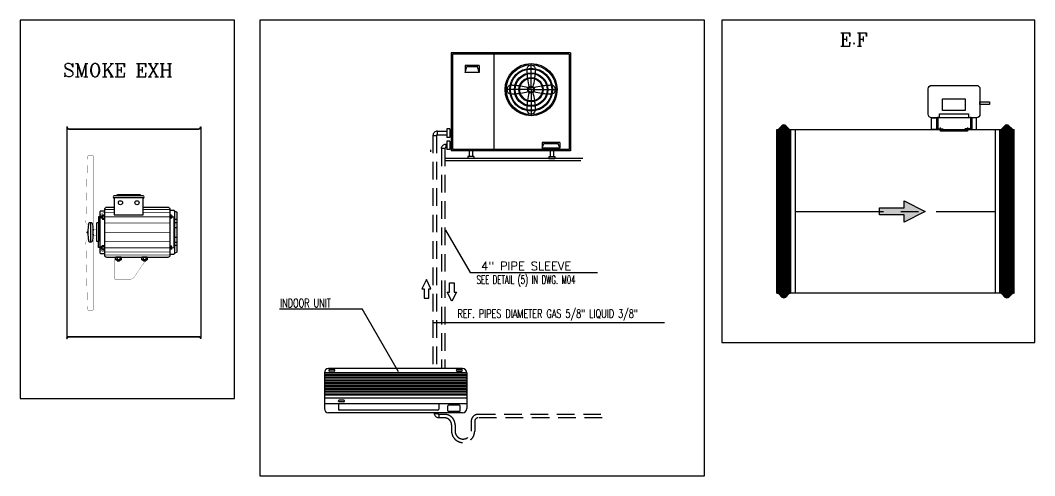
# Model space of a CAD drawing. Extents: x 462150 to 593348, y 35809 to 85242.
# Drawn here: x 472471 to 479676, y 61261 to 64498 of the extents above; entities that cross this region are included whole.
import ezdxf

# ---------------------------------------------------------------- set-up
doc = ezdxf.new("R2010")
doc.units = 0
doc.header["$LTSCALE"] = 500
doc.header["$MEASUREMENT"] = 0
doc.linetypes.add('CENTER', pattern=[2, 1.25, -0.25, 0.25, -0.25])
doc.linetypes.add('HIDDEN', pattern=[0.375, 0.25, -0.125])
for name, color, linetype in [('44', 7, 'Continuous'), ('5', 7, 'Continuous'), ('55', 7, 'Continuous'), ('AC-EQUIPMENT', 230, 'Continuous'), ('ARROW', 2, 'Continuous'), ('DIM', 2, 'Continuous'), ('EQY', 2, 'Continuous'), ('M-S', 70, 'Continuous'), ('M_ARR', 2, 'Continuous'), ('M_EXH-DUCT', 6, 'Continuous'), ('M_FLX', 2, 'Continuous'), ('MDRAIN', 3, 'Continuous'), ('PL-W-TEXT', 7, 'Continuous'), ('Text', 50, 'Continuous'), ('text-', 7, 'Continuous')]:
    doc.layers.add(name, color=color, linetype=linetype)
doc.styles.add('FF-LOOP', font='romanc.shx', dxfattribs={"height": 2})
doc.styles.add('MAGD', font='romans.shx', dxfattribs={"height": 105})

# ---------------------------------------------------------------- blocks, each defined once
blk = doc.blocks.new('Hex Nut - 10 mm side')
at = {"color": 0, "linetype": 'Continuous'}
for p, q in [((-9.2, -6.8), (-9.2, 6.8)), ((-0.7, 9.1), (-8.5, 9.1)), ((-0.7, 4.5), (-8.5, 4.5)), ((0, -6.8), (0, 6.8)), ((-0.7, -4.5), (-8.5, -4.5)), ((-0.7, -9.1), (-8.5, -9.1))]:
    blk.add_line(p, q, dxfattribs=at)
for centre, radius, start, end in [((-5, 6.8), 4.19, 147.1328, 212.8672), ((6.6, 0), 15.7, 163.2214, 196.7786), ((-4.2, 6.8), 4.19, 327.1328, 32.8672), ((-15.7, 0), 15.7, 343.2214, 16.7787), ((-5, -6.8), 4.19, 147.1328, 212.8672), ((-4.2, -6.8), 4.19, 327.1328, 32.8672)]:
    blk.add_arc(centre, radius, start, end, dxfattribs=at)
blk = doc.blocks.new('Hex Nut ½ in. -side')
for p, q in [((0, -0.32), (0, 0.32)), ((0.03, 0.22), (0.42, 0.22)), ((0.45, 0.32), (0.45, -0.32)), ((0.03, -0.22), (0.42, -0.22))]:
    blk.add_line(p, q)
for points in [[(0.03, 0.43), (0.42, 0.43)], [(0.42, -0.43), (0.03, -0.43)]]:
    blk.add_lwpolyline(points)
for centre, radius, start, end in [((0.21, 0.32), 0.21, 149.0201, 210.9799), ((0.8, 0), 0.796, 164.2217, 195.7782), ((0.24, 0.32), 0.21, 329.0201, 30.9799), ((-0.35, 0), 0.796, 344.2218, 15.7782), ((0.21, -0.32), 0.21, 149.0201, 210.9799), ((0.24, -0.32), 0.21, 329.0201, 30.9799)]:
    blk.add_arc(centre, radius, start, end)
blk = doc.blocks.new('ARR00A')
at = {"layer": 'M_ARR'}
blk.add_lwpolyline([(-7, 0.88), (-7, -0.88), (-3.5, -0.88), (-3.5, -1.75), (0, 0), (-3.5, 1.75), (-3.5, 0.88)], close=True, dxfattribs=at)
blk = doc.blocks.new('SPLIT')
at = {"layer": 'EQY'}
for p, q in [((842.1, 315.1), (-169.9, 315.1)), ((812.1, 345.1), (-139.9, 345.1)), ((-138.7, 332.3), (-138.7, 333.1)), ((-99.6, 338.1), (-133.7, 338.1)), ((-99.6, 327.3), (-133.7, 327.3)), ((-94.6, 332.3), (-94.6, 333.1)), ((766.8, 332.3), (766.8, 333.1)), ((771.8, 338.1), (806, 338.1)), ((771.8, 327.3), (806, 327.3)), ((811, 332.3), (811, 333.1)), ((842.1, 135.1), (-169.9, 135.1)), ((842.1, 95.1), (-169.9, 95.1)), ((-70.4, 113.7), (-70.4, 114.5)), ((-31.2, 119.5), (-65.4, 119.5)), ((-31.2, 108.7), (-65.4, 108.7)), ((-26.2, 113.7), (-26.2, 114.5)), ((706.3, 44.9), (706.3, 79.7)), ((788.9, 84.7), (711.3, 84.7)), ((793.9, 44.9), (793.9, 79.7)), ((812.1, 30.1), (-139.9, 30.1)), ((637.1, 50.1), (-64.9, 50.1)), ((788.9, 39.9), (711.3, 39.9))]:
    blk.add_line(p, q, dxfattribs=at)
at = {"layer": 'EQY', "ltscale": 100}
for p, q in [((-169.9, 315.1), (-169.9, 60.1)), ((842.1, 315.1), (842.1, 60.1)), ((-69.9, 95.1), (-69.9, 55.1)), ((642.1, 95.1), (642.1, 55.1))]:
    blk.add_line(p, q, dxfattribs=at)
at = {"layer": 'EQY', "color": 11}
for p, q in [((837.3, 303.4), (-165.1, 303.4)), ((837.3, 295.9), (-165.1, 295.9)), ((837.3, 283.4), (-165.1, 283.4)), ((837.3, 275.9), (-165.1, 275.9)), ((837.3, 263.4), (-165.1, 263.4)), ((837.3, 255.9), (-165.1, 255.9)), ((837.3, 243.4), (-165.1, 243.4)), ((837.3, 235.9), (-165.1, 235.9)), ((837.3, 223.4), (-165.1, 223.4)), ((837.3, 215.9), (-165.1, 215.9)), ((837.3, 203.4), (-165.1, 203.4)), ((837.3, 195.9), (-165.1, 195.9)), ((837.3, 183.4), (-165.1, 183.4)), ((837.3, 175.9), (-165.1, 175.9)), ((837.3, 163.4), (-165.1, 163.4)), ((837.3, 155.9), (-165.1, 155.9))]:
    blk.add_line(p, q, dxfattribs=at)
at = {"layer": 'EQY'}
for centre, radius, start, end in [((-139.9, 315.1), 30, 90, 180), ((-133.7, 333.1), 5, 90, 180), ((-133.7, 332.3), 5, 180, 270), ((-99.6, 333.1), 5, 360, 90), ((-99.6, 332.3), 5, 270, 360), ((771.8, 333.1), 5, 90, 180), ((771.8, 332.3), 5, 180, 270), ((806, 333.1), 5, 360, 90), ((806, 332.3), 5, 270, 360), ((-65.4, 114.5), 5, 90, 180), ((-65.4, 113.7), 5, 180, 270), ((-31.2, 114.5), 5, 360, 90), ((-31.2, 113.7), 5, 270, 360), ((711.3, 79.7), 5, 90, 180), ((788.9, 79.7), 5, 360, 90), ((-139.9, 60.1), 30, 180, 270), ((711.3, 44.9), 5, 180, 270), ((788.9, 44.9), 5, 270, 360)]:
    blk.add_arc(centre, radius, start, end, dxfattribs=at)
at = {"layer": 'EQY', "color": 11, "ltscale": 100}
for centre, start, end in [((-165.1, 299.6), 90, 270), ((837.3, 299.6), 270, 90), ((-165.1, 279.6), 90, 270), ((-165.1, 259.6), 90, 270), ((-165.1, 239.6), 90, 270), ((-165.1, 219.6), 90, 270), ((837.3, 279.6), 270, 90), ((837.3, 259.6), 270, 90), ((837.3, 239.6), 270, 90), ((837.3, 219.6), 270, 90), ((-165.1, 199.6), 90, 270), ((-165.1, 179.6), 90, 270), ((-165.1, 159.6), 90, 270), ((837.3, 199.6), 270, 90), ((837.3, 179.6), 270, 90), ((837.3, 159.6), 270, 90)]:
    blk.add_arc(centre, 3.75, start, end, dxfattribs=at)
at = {"layer": 'EQY', "ltscale": 100}
for centre, radius, start, end in [((812.1, 315.1), 30, 0, 90), ((-64.9, 55.1), 5, 180, 270), ((637.1, 55.1), 5, 270, 0), ((812.1, 60.1), 30, 270, 0)]:
    blk.add_arc(centre, radius, start, end, dxfattribs=at)
blk = doc.blocks.new('ARR00B')
at = {"layer": 'M_ARR'}
blk.add_hatch(color=256, dxfattribs=at).paths.add_polyline_path([(0, 0), (-3, 1.49), (-3, 0.49), (-6.48, 0.49), (-6.48, -0.51), (-3, -0.51), (-3, -1.51)])
blk.add_lwpolyline([(-6.48, 0.49), (-3, 0.49), (-3, 1.49), (0, 0), (-3, -1.51), (-3, -0.51), (-6.48, -0.51), (-6.48, 0.51)], dxfattribs=at)

msp = doc.modelspace()

# ---------------------------------------------------------------- hatches: boundary and pattern name
at = {"layer": 'M_EXH-DUCT'}
h = msp.add_hatch(dxfattribs=at)
h.set_pattern_fill('ANSI37', color=9, scale=50, style=0)
h.set_pattern_definition([(135, (544477.796, 204335.8434), (4.41941738, 4.41941738), []), (45, (544477.796, 204335.8434), (4.41941738, -4.41941738), [])])
h.paths.add_polyline_path([(477843.6, 62558.5, -0.200098), (477857.8, 62552.6), (477879.4, 62530.8, 0.200098), (477893.6, 62524.9), (477893.6, 63754.1, 0.200098), (477879.4, 63748.2), (477857.8, 63726.4, -0.200098), (477843.6, 63720.5)])
h = msp.add_hatch(dxfattribs=at)
h.set_pattern_fill('ANSI37', color=9, scale=50, style=0)
h.set_pattern_definition([(45, (411309.375, 204335.8434), (-4.41941738, 4.41941738), []), (135, (411309.375, 204335.8434), (-4.41941738, -4.41941738), [])])
h.paths.add_polyline_path([(477943.6, 63720.5, -0.200098), (477929.4, 63726.4), (477907.8, 63748.2, 0.200098), (477893.6, 63754.1), (477893.6, 62524.9, 0.200098), (477907.8, 62530.8), (477929.4, 62552.6, -0.200098), (477943.6, 62558.5)])
h = msp.add_hatch(dxfattribs=at)
h.set_pattern_fill('ANSI37', color=9, scale=50, style=0)
h.set_pattern_definition([(135, (546062.796, 204335.8434), (4.41941738, 4.41941738), []), (45, (546062.796, 204335.8434), (4.41941738, -4.41941738), [])])
h.paths.add_polyline_path([(479428.6, 63720.5, 0.200098), (479442.8, 63726.4), (479464.4, 63748.2, -0.200098), (479478.6, 63754.1), (479478.6, 62524.9, -0.200098), (479464.4, 62530.8), (479442.8, 62552.6, 0.200098), (479428.6, 62558.5)])
h = msp.add_hatch(dxfattribs=at)
h.set_pattern_fill('ANSI37', color=9, scale=50, style=0)
h.set_pattern_definition([(45, (412894.375, 204335.8434), (-4.41941738, 4.41941738), []), (135, (412894.375, 204335.8434), (-4.41941738, -4.41941738), [])])
h.paths.add_polyline_path([(479528.6, 63720.5, -0.200098), (479514.4, 63726.4), (479492.8, 63748.2, 0.200098), (479478.6, 63754.1), (479478.6, 62524.9, 0.200098), (479492.8, 62530.8), (479514.4, 62552.6, -0.200098), (479528.6, 62558.5)])

# ---------------------------------------------------------------- linework, layer by layer
for points in [[(472470.8, 61810.5), (473993.2, 61810.5), (473993.2, 64498.1), (472470.8, 64498.1)], [(474172.4, 61260.6), (477329.5, 61260.6), (477329.5, 64498.1), (474172.4, 64498.1)], [(477452.3, 62208.8), (479675.5, 62208.8), (479675.5, 64498.1), (477452.3, 64498.1)]]:
    msp.add_lwpolyline(points, close=True)
at = {"color": 2, "ltscale": 100}
msp.add_lwpolyline([(475411.8, 61703.2), (475436.8, 61703.2, 0.414214), (475443.1, 61696.9), (475443.1, 61671.9, -0.414214), (475411.8, 61703.2)], format="xyb", close=True, dxfattribs=at)
at = {"layer": '5', "color": 4, "linetype": 'Continuous'}
for p, q in [((475433.1, 63709.8), (475499.9, 63709.8)), ((475433.1, 63684.8), (475499.9, 63684.8))]:
    msp.add_line(p, q, dxfattribs=at)
at = {"layer": '5', "color": 4, "linetype": 'HIDDEN'}
for p, q in [((475401.8, 63678.5), (475401.8, 62022.7)), ((475426.8, 63678.5), (475426.8, 62022.7))]:
    msp.add_line(p, q, dxfattribs=at)
at = {"layer": '5', "color": 5, "linetype": 'HIDDEN'}
for p, q in [((475461.9, 63586.7), (475461.9, 62022.7)), ((475486.9, 63586.7), (475486.9, 62022.7))]:
    msp.add_line(p, q, dxfattribs=at)
at = {"layer": '5', "color": 5, "linetype": 'Continuous'}
for p, q in [((475493.1, 63617.9), (475499.9, 63617.9)), ((475493.1, 63592.9), (475499.9, 63592.9))]:
    msp.add_line(p, q, dxfattribs=at)
at = {"layer": '5', "color": 4, "ltscale": 100}
msp.add_lwpolyline([(475401.8, 63678.5), (475426.8, 63678.5, -0.414214), (475433.1, 63684.8), (475433.1, 63709.8, 0.414214), (475401.8, 63678.5)], format="xyb", close=True, dxfattribs=at)
at = {"layer": '5', "color": 5, "ltscale": 100}
msp.add_lwpolyline([(475493.1, 63617.9), (475493.1, 63592.9, 0.414214), (475486.9, 63586.7), (475461.9, 63586.7, -0.414214), (475493.1, 63617.9)], format="xyb", close=True, dxfattribs=at)
at = {"layer": '55', "linetype": 'Continuous'}
msp.add_line((475384.6, 63576.8), (475384.6, 63561.8), dxfattribs=at)
at = {"layer": '55', "color": 7, "linetype": 'Continuous'}
for p, q in [((476465.8, 63515), (475486.9, 63515)), ((476450.8, 63500), (475486.9, 63500))]:
    msp.add_line(p, q, dxfattribs=at)
at = {"layer": 'AC-EQUIPMENT'}
for p, q in [((472800.4, 63739.9), (472800.4, 62234.9)), ((472802.8, 63739.9), (472800.4, 63739.9)), ((473750.9, 63739.9), (473753.4, 63739.9)), ((473753.4, 63739.9), (473753.4, 62234.9)), ((473343.8, 63249.5), (473138, 63249.5)), ((473343.8, 63234.8), (473138, 63234.8)), ((473138, 63234.8), (473138, 63115)), ((473154.3, 63249.5), (473154.3, 63251)), ((473321.7, 63256.9), (473160.2, 63256.9)), ((473327.5, 63249.5), (473327.5, 63251)), ((473343.8, 63115), (473343.8, 63234.8)), ((473068.4, 63152.7), (473068.4, 62829.3)), ((473138, 63167.4), (473083.1, 63167.4)), ((473138, 63115), (473343.8, 63115)), ((473521, 63167.4), (473343.8, 63167.4)), ((473535.7, 62829.3), (473535.7, 63152.7)), ((473565.1, 63142.1), (473582.5, 63132.9)), ((473582.5, 63132.9), (473565.1, 63142.1)), ((473582.5, 63132.9), (473582.5, 62849.1)), ((472955.5, 63051.9), (472950.7, 63004)), ((472969, 63058.6), (472969, 62923.4)), ((472982.5, 63051.9), (472987.3, 63004)), ((473015.2, 62924.9), (473015.2, 63057.2)), ((473025.3, 63057.2), (473025.3, 62924.9)), ((473567.8, 63083.6), (473579.8, 63083.6)), ((473567.8, 63060.1), (473579.8, 63060.1)), ((472950.7, 62978), (472955.5, 62930.1)), ((472987.3, 62978), (472982.5, 62930.1)), ((472986.7, 63010.5), (472986.7, 63010.6)), ((472986.7, 62971.4), (472986.7, 62971.5)), ((473567.8, 63024.8), (473579.8, 63024.8)), ((473567.8, 62957.2), (473579.8, 62957.2)), ((473567.8, 62921.9), (473579.8, 62921.9)), ((473567.8, 62898.4), (473579.8, 62898.4)), ((473582.5, 62849.1), (473565.1, 62839.9)), ((473083.1, 62814.6), (473521, 62814.6)), ((472800.4, 62234.9), (472802.8, 62234.9)), ((473753.4, 62234.9), (473750.9, 62234.9))]:
    msp.add_line(p, q, dxfattribs=at)
for points in [[(472800.4, 63739.9, 0.400344), (472815.4, 63724.1), (473738.4, 63724.1, 0.400344), (473753.4, 63739.9)], [(472802.8, 63739.9, 0.399111), (472815.4, 63726.6), (473738.3, 63726.6, 0.399111), (473750.9, 63739.9)], [(473068.4, 63140.6), (473041.1, 63140.6, 0.414214), (473035.2, 63134.7), (473035.2, 62847.3, 0.414214), (473041.1, 62841.4), (473068.4, 62841.4)], [(473535.7, 63148), (473559.2, 63148, -0.414214), (473565.1, 63142.1), (473565.1, 62839.9, -0.414214), (473559.2, 62834), (473535.7, 62834)], [(473052.5, 63092.3), (473049, 63092.3, -0.414214), (473046, 63095.2), (473046, 63105.1, -0.414214), (473049, 63108), (473052.5, 63108)], [(473052.5, 62889.8), (473049, 62889.8, 0.414214), (473046, 62886.8), (473046, 62876.9, 0.414214), (473049, 62874), (473052.5, 62874)], [(473158.3, 62794.9), (473158.3, 62791.3, 0.414214), (473161.2, 62788.4), (473174.4, 62788.4, 0.414214), (473177.3, 62791.3), (473177.3, 62794.9)], [(473343.9, 62794.9), (473343.9, 62791.3, 0.414214), (473346.8, 62788.4), (473360, 62788.4, 0.414214), (473362.9, 62791.3), (473362.9, 62794.9)], [(472800.4, 62234.9, -0.400344), (472815.4, 62250.6), (473738.4, 62250.6, -0.400344), (473753.4, 62234.9)], [(472802.8, 62234.9, -0.399111), (472815.4, 62248.1), (473738.3, 62248.1, -0.399111), (473750.9, 62234.9)]]:
    msp.add_lwpolyline(points, format="xyb", dxfattribs=at)
for points, const_width in [([(472954.7, 63043.2), (472954.1, 63043.4, -0.380786), (472936.6, 63062.4), (472948, 63530.7, -0.400328), (472954.5, 63536.9), (472984.1, 63536.9, -0.387399), (472990.6, 63531), (472990.6, 63054.3, -0.189032), (472986.2, 63045.7), (472983.5, 63042.2)], 1.31), ([(473068.4, 63130.7), (473068.4, 63130.7, 0.414214), (473039, 63101.3), (473039, 62880.8, 0.414214), (473068.4, 62851.4), (473068.4, 62851.4)], 2.94), ([(472987.6, 62971.5, 0.049876), (472987.6, 63010.5)], 0.98), ([(472954.7, 62938.9), (472954.1, 62938.7, 0.380786), (472936.6, 62919.6), (472948, 62443.6, 0.400328), (472954.5, 62437.4), (472984.1, 62437.4, 0.387399), (472990.6, 62443.3), (472990.6, 62927.7, 0.189032), (472986.2, 62936.4), (472983.5, 62939.8)], 1.31), ([(473138, 62814.6), (473138, 62664.1, 0.414214), (473143.9, 62658.2), (473254.2, 62658.2, 0.274883), (473280.1, 62673.6), (473359.1, 62788.4)], 1.47)]:
    msp.add_lwpolyline(points, format="xyb", dxfattribs=dict(at, const_width=const_width))
for points, const_width in [([(473138, 63152.7), (473068.4, 63152.7)], 5.88), ([(473138, 63130.7), (473068.4, 63130.7)], 5.88), ([(473535.7, 63152.7), (473343.8, 63152.7)], 5.88), ([(473535.7, 63130.7), (473343.8, 63130.7)], 5.88), ([(473535.7, 63101.3), (473068.4, 63101.3)], 5.88), ([(473535.7, 63057.2), (473068.4, 63057.2)], 5.88), ([(473546.3, 63101.3), (473559.6, 63101.3), (473559.6, 62880.8), (473546.3, 62880.8)], 5.88), ([(473015.2, 63010.6), (472986.7, 63010.6)], 1.96), ([(473015.2, 62971.4), (472986.7, 62971.4)], 1.96), ([(473068.4, 62991), (473535.7, 62991)], 5.88), ([(473068.4, 62924.9), (473535.7, 62924.9)], 5.88), ([(473068.4, 62880.8), (473535.7, 62880.8)], 5.88), ([(473068.4, 62851.4), (473535.7, 62851.4)], 5.88), ([(473068.4, 62829.3), (473535.7, 62829.3)], 5.88)]:
    msp.add_lwpolyline(points, dxfattribs=dict(at, const_width=const_width))
for points in [[(473035.2, 63100.1), (473025.3, 63100.1), (473025.3, 63057.2), (473015.2, 63057.2)], [(473035.2, 62881.9), (473025.3, 62881.9), (473025.3, 62924.9), (473015.2, 62924.9)]]:
    msp.add_lwpolyline(points, dxfattribs=at)
for centre in [(473182.1, 63201.1), (473299.7, 63201.1)]:
    msp.add_circle(centre, 14.7, dxfattribs=at)
for centre, radius, start, end in [((473138, 63242.2), 7.35, 90, 270), ((473160.2, 63251), 5.88, 90, 180), ((473321.7, 63251), 5.88, 0, 90), ((473343.8, 63242.2), 7.35, 270, 90), ((473083.1, 63152.7), 14.7, 90, 180), ((473521, 63152.7), 14.7, 0, 90), ((472962, 63051.3), 6.53, 102.34414, 174.28941), ((472969, 63019.3), 39.3, 77.65586, 102.34414), ((472976, 63051.3), 6.53, 5.71059, 77.65586), ((473080.8, 62991), 130.7, 174.28941, 185.71059), ((472791.7, 62991), 196, 354.28941, 5.71059), ((472791.7, 62991), 196, 354.28941, 5.71059), ((472962, 62930.7), 6.53, 185.71059, 257.65586), ((472969, 62962.7), 39.3, 257.65586, 282.34414), ((472976, 62930.7), 6.53, 282.34414, 354.28941), ((473083.1, 62829.3), 14.7, 180, 270), ((473521, 62829.3), 14.7, 270, 0)]:
    msp.add_arc(centre, radius, start, end, dxfattribs=at)
at = {"layer": 'DIM', "ltscale": 100}
for p, q in [((475629.9, 64126.2), (475642, 64170.5)), ((475642, 64170.5), (475717.9, 64170.5)), ((475729.9, 64126.2), (475717.9, 64170.5)), ((476098.8, 64005), (476098.8, 64190.1)), ((476098.8, 64005), (475913.7, 64005)), ((476098.8, 64005), (476098.8, 63819.9)), ((476098.8, 64005), (476283.9, 64005)), ((476176.6, 63589), (476188.7, 63622.4)), ((476188.7, 63622.4), (476290.5, 63622.4)), ((476302.6, 63589), (476290.5, 63622.4))]:
    msp.add_line(p, q, dxfattribs=at)
for radius in [185.1, 176.9, 152.1, 146.6, 119.1, 113.6, 86.1, 80.6, 24.7, 19.2]:
    msp.add_circle((476098.8, 64005), radius, dxfattribs=at)
for centre, radius, start, end in [((476098.8, 64147), 30.9, 177.50865, 181.74425), ((476565.5, 64154.1), 497.6, 180.81801, 183.89059), ((476098.8, 64147), 30.9, 13.34703, 166.65297), ((475632.1, 64154.1), 497.6, 356.10941, 359.18199), ((476098.8, 64147), 30.9, 358.25575, 2.49135), ((476565.5, 64154.1), 497.6, 184.5347, 187.75211), ((476565.5, 64154.1), 497.6, 188.39536, 194.99409), ((475632.1, 64154.1), 497.6, 345.00591, 351.60464), ((475632.1, 64154.1), 497.6, 352.24789, 355.4653), ((475956.8, 64005), 30.9, 103.34703, 256.65297), ((475956.8, 64005), 30.9, 88.25575, 92.49135), ((475949.7, 63538.3), 497.6, 86.10941, 89.18199), ((475949.7, 63538.3), 497.6, 82.24789, 85.4653), ((475949.7, 64471.7), 497.6, 274.5347, 277.75211), ((475949.7, 63538.3), 497.6, 75.00591, 81.60464), ((475949.7, 64471.7), 497.6, 278.39536, 284.99409), ((476565.5, 63855.9), 497.6, 165.00591, 171.60464), ((475632.1, 63855.9), 497.6, 8.39536, 14.99409), ((476247.9, 63538.3), 497.6, 98.39536, 104.99409), ((476247.9, 64471.7), 497.6, 255.00591, 261.60464), ((476247.9, 63538.3), 497.6, 94.5347, 97.75211), ((476247.9, 64471.7), 497.6, 262.24789, 265.4653), ((476247.9, 63538.3), 497.6, 90.81801, 93.89059), ((476240.8, 64005), 30.9, 87.50865, 91.74425), ((476240.8, 64005), 30.9, 283.34703, 76.65297), ((475956.8, 64005), 30.9, 267.50865, 271.74425), ((475949.7, 64471.7), 497.6, 270.81801, 273.89059), ((476565.5, 63855.9), 497.6, 172.24789, 175.4653), ((475632.1, 63855.9), 497.6, 4.5347, 7.75211), ((476247.9, 64471.7), 497.6, 266.10941, 269.18199), ((476240.8, 64005), 30.9, 268.25575, 272.49135), ((476565.5, 63855.9), 497.6, 176.10941, 179.18199), ((476098.8, 63863), 30.9, 178.25575, 182.49135), ((476098.8, 63863), 30.9, 193.34703, 346.65297), ((475632.1, 63855.9), 497.6, 0.81801, 3.89059), ((476098.8, 63863), 30.9, 357.50865, 1.74425)]:
    msp.add_arc(centre, radius, start, end, dxfattribs=at)
at = {"layer": 'EQY'}
for p, q in [((476379.7, 64267.1), (475530.7, 64267.1)), ((475530.7, 64267.1), (475530.7, 63569.1)), ((475833.2, 64267.1), (475833.2, 63569.1)), ((476379.7, 64267.1), (476379.7, 63569.1)), ((476369.7, 64257.1), (475540.7, 64257.1)), ((475540.7, 64257.1), (475540.7, 63579.1)), ((476369.7, 64257.1), (476369.7, 63579.1)), ((475629.9, 64176.2), (475629.9, 64126.2)), ((475729.9, 64176.2), (475629.9, 64176.2)), ((475729.9, 64126.2), (475629.9, 64126.2)), ((475729.9, 64176.2), (475729.9, 64126.2)), ((475499.9, 63725.6), (475499.9, 63666)), ((475521.8, 63725.6), (475499.9, 63725.6)), ((475521.8, 63725.6), (475521.8, 63666)), ((475530.7, 63715.4), (475521.8, 63715.4)), ((475521.8, 63666), (475499.9, 63666)), ((475521.8, 63638.4), (475499.9, 63638.4)), ((475499.9, 63638.4), (475499.9, 63578.8)), ((475530.7, 63676.2), (475521.8, 63676.2)), ((475521.8, 63638.4), (475521.8, 63578.8)), ((475530.7, 63628.1), (475521.8, 63628.1)), ((476176.6, 63628.1), (476176.6, 63589)), ((476302.6, 63628.1), (476176.6, 63628.1)), ((476302.6, 63628.1), (476302.6, 63589)), ((475521.8, 63578.8), (475499.9, 63578.8)), ((475530.7, 63589), (475521.8, 63589)), ((476379.7, 63569.1), (475530.7, 63569.1)), ((476369.7, 63579.1), (475540.7, 63579.1)), ((475659.8, 63569.1), (475659.8, 63528.9)), ((475681.9, 63569.1), (475681.9, 63528.9)), ((476302.6, 63589), (476176.6, 63589)), ((476235, 63569.1), (476235, 63528.9)), ((476257.1, 63569.1), (476257.1, 63528.9)), ((475649.6, 63528.9), (475649.6, 63515)), ((475692.1, 63528.9), (475649.6, 63528.9)), ((475692.1, 63515), (475649.6, 63515)), ((475692.1, 63528.9), (475692.1, 63515)), ((476224.8, 63528.9), (476267.3, 63528.9)), ((476224.8, 63528.9), (476224.8, 63515)), ((476224.8, 63515), (476267.3, 63515)), ((476267.3, 63528.9), (476267.3, 63515))]:
    msp.add_line(p, q, dxfattribs=at)
at = {"layer": 'M-S'}
for p, q in [((478987.3, 63810.6), (478987.3, 63727.1)), ((479218.7, 63810.6), (479218.7, 63727.1)), ((477975.7, 62558.5), (477975.7, 63720.5)), ((478987.3, 63727.1), (479026.2, 63727.1)), ((479006.7, 63710.6), (479006.7, 63735.8)), ((479198.2, 63710.6), (479006.7, 63710.6)), ((479218.7, 63727.1), (479179.8, 63727.1)), ((479198.2, 63736.8), (479198.2, 63710.6)), ((479396.4, 62558.5), (479396.4, 63720.5))]:
    msp.add_line(p, q, dxfattribs=at)
at = {"layer": 'M-S', "color": 2, "linetype": 'CENTER'}
msp.add_line((477975.7, 63139.5), (479396.4, 63139.5), dxfattribs=at)
at = {"layer": 'M-S'}
msp.add_lwpolyline([(479262.3, 63805.3), (478943.7, 63805.3, -0.414214), (478919.4, 63829.6), (478919.4, 64011.2, -0.414214), (478943.7, 64035.5), (479262.3, 64035.5, -0.414214), (479286.6, 64011.2), (479286.6, 63829.6, -0.414214)], format="xyb", close=True, dxfattribs=at)
for points in [[(479181.4, 63855.7), (479019.9, 63855.7), (479019.9, 63940.1), (479181.4, 63940.1)], [(479286.6, 63917.2), (479355.4, 63917.2), (479355.4, 63900.1), (479286.6, 63900.1)], [(478942.9, 63805.3), (478977.4, 63805.3), (478977.4, 63720.5), (478942.9, 63720.5)], [(479205.6, 63805.3), (479000.3, 63805.3), (479000.3, 63834.1), (479205.6, 63834.1)], [(479263.1, 63805.3), (479228.5, 63805.3), (479228.5, 63720.5), (479263.1, 63720.5)], [(479428.6, 62558.5), (477943.6, 62558.5), (477943.6, 63720.5), (479428.6, 63720.5)]]:
    msp.add_lwpolyline(points, close=True, dxfattribs=at)
at = {"layer": 'M_FLX'}
for p, q in [((477843.6, 62558.5), (477843.6, 63720.5)), ((477843.6, 62558.5), (477843.6, 63720.5)), ((477879.4, 63748.2), (477857.8, 63726.4)), ((477893.6, 62524.9), (477893.6, 63754.1)), ((477929.4, 63726.4), (477907.8, 63748.2)), ((477943.6, 62558.5), (477943.6, 63720.5)), ((479428.6, 62558.5), (479428.6, 63720.5)), ((479442.8, 63726.4), (479464.4, 63748.2)), ((479478.6, 62524.9), (479478.6, 63754.1)), ((479492.8, 63748.2), (479514.4, 63726.4)), ((479528.6, 62558.5), (479528.6, 63720.5)), ((479528.6, 62558.5), (479528.6, 63720.5)), ((477879.4, 62530.8), (477857.8, 62552.6)), ((477929.4, 62552.6), (477907.8, 62530.8)), ((479442.8, 62552.6), (479464.4, 62530.8)), ((479492.8, 62530.8), (479514.4, 62552.6))]:
    msp.add_line(p, q, dxfattribs=at)
for centre, start, end in [((477843.6, 63740.5), 270, 315.26127), ((477893.6, 63734.1), 44.73873, 135.26127), ((477943.6, 63740.5), 224.73873, 270), ((479428.6, 63740.5), 270, 315.26127), ((479478.6, 63734.1), 44.73873, 135.26127), ((479528.6, 63740.5), 224.73873, 270), ((477843.6, 62538.5), 44.73873, 90), ((477943.6, 62538.5), 90, 135.26127), ((479428.6, 62538.5), 44.73873, 90), ((479528.6, 62538.5), 90, 135.26127), ((477893.6, 62544.9), 224.73873, 315.26127), ((479478.6, 62544.9), 224.73873, 315.26127)]:
    msp.add_arc(centre, 20, start, end, dxfattribs=at)
at = {"layer": 'MDRAIN', "ltscale": 100}
for p, q in [((475411.8, 61703.2), (475411.8, 61707.6)), ((475436.8, 61703.2), (475436.8, 61707.2))]:
    msp.add_line(p, q, dxfattribs=at)
at = {"layer": 'MDRAIN', "linetype": 'HIDDEN'}
for p, q in [((475483.9, 61696.9), (475443.1, 61696.9)), ((476595, 61696.9), (475723.1, 61696.9)), ((475483.9, 61671.9), (475443.1, 61671.9)), ((475533.9, 61621.9), (475533.9, 61578.4)), ((475558.9, 61621.9), (475558.9, 61578.4)), ((475673.1, 61646.9), (475673.1, 61578.4)), ((475698.1, 61646.9), (475698.1, 61578.4)), ((476604.1, 61671.9), (475723.1, 61671.9))]:
    msp.add_line(p, q, dxfattribs=at)
for centre, radius, start, end in [((475483.9, 61621.9), 75, 0, 90), ((475723.1, 61646.9), 50, 90, 180), ((475483.9, 61621.9), 50, 0, 90), ((475723.1, 61646.9), 25, 90, 180), ((475616, 61578.4), 82.1, 180, 0), ((475616, 61578.4), 57.1, 180, 0)]:
    msp.add_arc(centre, radius, start, end, dxfattribs=at)
at = {"layer": 'text-', "ltscale": 100}
for p, q in [((475491.6, 63007.1), (475665.4, 62706.1)), ((475665.4, 62706.1), (476569.5, 62706.1)), ((474312.4, 62445.9), (474899.1, 62445.9)), ((475156.8, 61999.5), (474899.1, 62445.9)), ((475403.8, 62349.1), (477047.2, 62349.1))]:
    msp.add_line(p, q, dxfattribs=at)

# ---------------------------------------------------------------- block references
at = {"layer": '44', "ltscale": 100}
msp.add_blockref('SPLIT', (474800.3, 61677.6), dxfattribs=at)
at = {"layer": 'AC-EQUIPMENT', "extrusion": (0, 0, -1)}
for name, p, xscale, yscale, zscale, rotation in [('Hex Nut - 10 mm side', (-473052.5, 63100.1), -1.736129261669703, 1.736129261626047, -1.736129261669703, 180), ('Hex Nut ½ in. -side', (-473167.8, 62814.6), -44.09768324781908, 44.09768324808101, -44.09768324781908, 90), ('Hex Nut ½ in. -side', (-473353.5, 62814.6), -44.09768324781908, 44.09768324808101, -44.09768324781908, 90)]:
    msp.add_blockref(name, p, dxfattribs=dict(at, xscale=xscale, yscale=yscale, zscale=zscale, rotation=rotation))
at = {"layer": 'AC-EQUIPMENT', "xscale": -1.157419507857412, "yscale": 1.15741950784286, "zscale": 1.157419507821702, "rotation": 180}
msp.add_blockref('Hex Nut - 10 mm side', (473546.3, 63101.3), dxfattribs=at)
at = {"layer": 'AC-EQUIPMENT'}
for p, xscale, yscale, zscale in [((472946.6, 62991), -0.3858065025415272, 0.3858065025269752, 0.3858065026072342), ((473052.5, 62881.9), -1.736129261669703, 1.736129261626047, 1.736129261732554)]:
    msp.add_blockref('Hex Nut - 10 mm side', p, dxfattribs=dict(at, xscale=xscale, yscale=yscale, zscale=zscale))
at = {"layer": 'AC-EQUIPMENT', "extrusion": (0, 0, -1), "xscale": -1.157419507857412, "yscale": 1.15741950784286, "zscale": -1.157419507857412}
msp.add_blockref('Hex Nut - 10 mm side', (-473546.3, 62880.8), dxfattribs=at)
at = {"layer": 'ARROW', "ltscale": 100, "yscale": 18.75, "zscale": 18.75, "rotation": 90}
for p, xscale in [((475354.8, 62654.9), 18.75), ((475535.2, 62500.7), -18.75)]:
    msp.add_blockref('ARR00A', p, dxfattribs=dict(at, xscale=xscale))
at = {"layer": 'M_ARR', "xscale": 50, "yscale": 50, "zscale": 50}
msp.add_blockref('ARR00B', (478897.3, 63139.5), dxfattribs=at)

# ---------------------------------------------------------------- texts
at = {"layer": 'PL-W-TEXT', "style": 'FF-LOOP'}
for s, p in [('E.F', (478289.6, 64314.3)), ('SMOKE EXH', (472774, 64096.2))]:
    msp.add_text(s, height=95.26, dxfattribs=at).set_placement(p)
at = {"layer": 'Text', "ltscale": 100, "style": 'MAGD'}
msp.add_text('4" PIPE SLEEVE', height=60, dxfattribs=at).set_placement((475743.5, 62721.5))
for s, width, p in [('SEE DETAIL (5) IN DWG. M04', 0.6, (475712.1, 62623.9)), ('INDOOR UNIT', 0.7, (474316.3, 62457.5)), ('REF. PIPES DIAMETER GAS 5/8" LIQUID 3/8" ', 0.7, (475575.8, 62383))]:
    msp.add_text(s, height=60, dxfattribs=dict(at, width=width)).set_placement(p)

doc.saveas('drawing.dxf')
